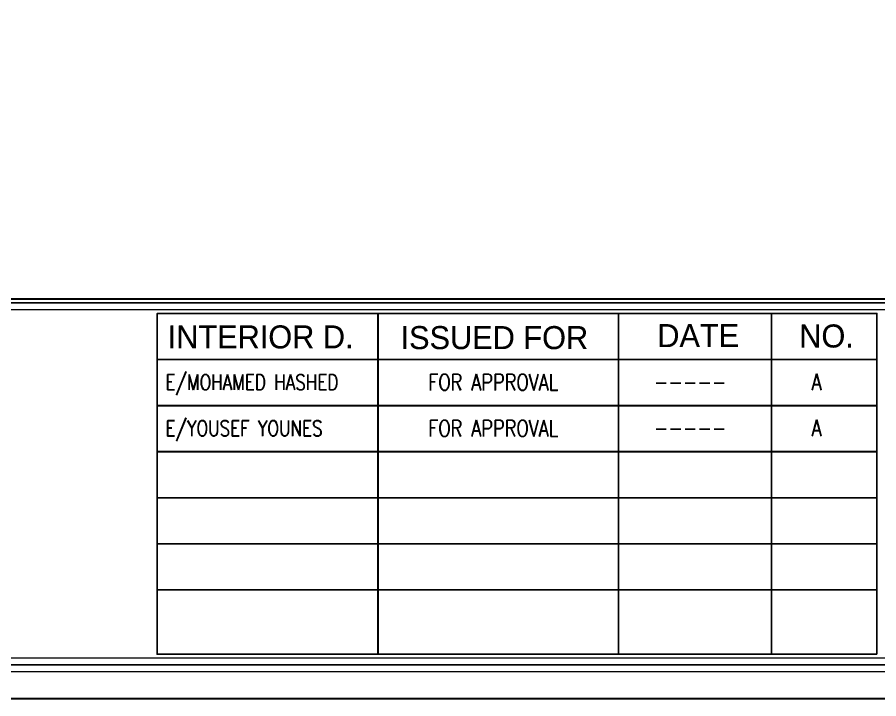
# Model space of a CAD drawing. Header units: inches. Extents: x 4821 to 127877, y 58012 to 433683.
# Drawn here: x 78021 to 97083, y 185640 to 200724 of the extents above; entities that cross this region are included whole.
import ezdxf

# ---------------------------------------------------------------- set-up
doc = ezdxf.new("R2010")
doc.units = ezdxf.units.IN
doc.header["$MEASUREMENT"] = 0
doc.layers.add('ELECTRICAL', color=4, linetype='Continuous')
doc.styles.add('LOG', font='ROM_____.pfb', dxfattribs={"height": 0.2})
doc.styles.add('ROMANS', font='romans.shx')

# ---------------------------------------------------------------- blocks, each defined once
blk = doc.blocks.new('BANDA-MOATAZ')
at = {"color": 131}
for p, q in [((-16359, 575), (-16359, 4975)), ((-13254, 575), (-13254, 4975)), ((-11277, 575), (-11277, 4975)), ((-9918, 4380), (-19210, 4380)), ((-9918, 3785), (-19210, 3785)), ((-9918, 3190), (-19210, 3190)), ((-9918, 2595), (-19210, 2595)), ((-9918, 2000), (-19210, 2000)), ((-9918, 1405), (-19210, 1405))]:
    blk.add_line(p, q, dxfattribs=at)
at = {"color": 10}
blk.add_lwpolyline([(0, 0), (0, 40500), (-57155, 40500), (-57155, 0)], close=True, dxfattribs=at)
at = {"const_width": 17.5}
for points in [[(-350, 350), (-350, 40150), (-56805, 40150), (-56805, 350)], [(-525, 5112), (-525, 39975), (-56630, 39975), (-56630, 5112)], [(-525, 525), (-525, 5025), (-56630, 5025), (-56630, 525)]]:
    blk.add_lwpolyline(points, close=True, dxfattribs=at)
at = {"color": 131}
for points in [[(-438, 438), (-438, 40062), (-56718, 40062), (-56718, 438)], [(-9918, 575), (-9918, 4975), (-19210, 4975), (-19210, 575)]]:
    blk.add_lwpolyline(points, close=True, dxfattribs=at)
at = {"layer": 'ELECTRICAL', "color": 131}
blk.add_lwpolyline([(-575, 5162), (-575, 39925), (-56580, 39925), (-56580, 5162)], close=True, dxfattribs=at)
at = {"color": 131, "style": 'LOG'}
for s, height, p in [('INTERIOR D.', 296.35, (-19073, 4524)), ('ISSUED FOR', 296.4, (-16067, 4515)), ('DATE', 296.4, (-12752, 4541)), ('NO.', 296.4, (-10919, 4536))]:
    blk.add_text(s, height=height, dxfattribs=at).set_placement(p)
at = {"color": 131, "style": 'ROMANS', "width": 0.8}
for s, height, p in [('E/MOHAMED HASHED', 197.81, (-19101, 3988)), ('FOR APPROVAL', 210, (-15708, 3982)), ('A', 210, (-10759, 3986)), ('-----', 210, (-12795, 3986)), ('E/YOUSEF YOUNES', 197.81, (-19101, 3393)), ('FOR APPROVAL', 210, (-15708, 3387)), ('A', 210, (-10759, 3391)), ('-----', 210, (-12795, 3391))]:
    blk.add_text(s, height=height, dxfattribs=at).set_placement(p)

msp = doc.modelspace()

# ---------------------------------------------------------------- block references
at = {"xscale": 1.71371471104194, "yscale": 1.71371471104194, "zscale": 1.71371471104194}
for p in [(114034.4, 185640.3), (114037.8, 185643.3)]:
    msp.add_blockref('BANDA-MOATAZ', p, dxfattribs=at)

doc.saveas('drawing.dxf')
